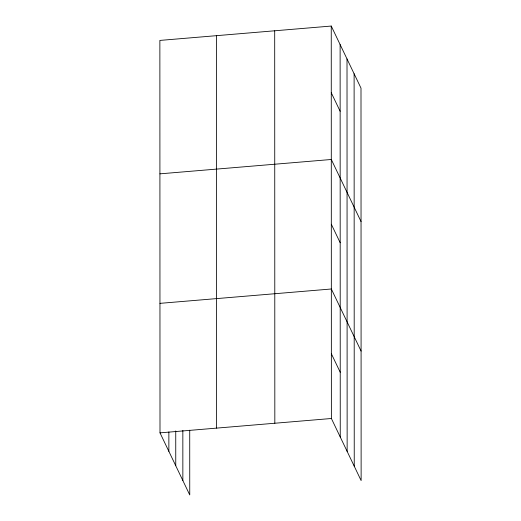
<?xml version="1.0" encoding="UTF-8"?>
<svg xmlns="http://www.w3.org/2000/svg" width="521" height="521" viewBox="0 0 521 521"><rect width="100%" height="100%" fill="white"/><g stroke="black" fill="none" stroke-linecap="round" stroke-linejoin="round"><path stroke-width="0.78" d="M331.252 26.05L331.382 418.5L361.131 480.583L361.001 88.14L331.252 26.05L159.869 40.417L159.999 432.86L189.748 494.95L189.729 430.196M159.914 173.845L331.297 159.485L361.04 221.568M159.96 303.352L331.336 288.992L361.086 351.076M159.999 432.86L331.382 418.5M331.271 92.764L340.141 111.273M331.317 224.238L340.187 242.747M331.363 353.746L340.226 372.255M354.111 73.754L354.241 466.204M347.012 58.938L347.142 451.388M340.122 44.559L340.252 437.008M274.697 30.791L274.827 423.241M216.423 35.675L216.554 428.119M182.845 430.385L182.858 480.57M175.746 430.945L175.759 465.754M168.863 431.948L168.869 451.368"/></g></svg>
